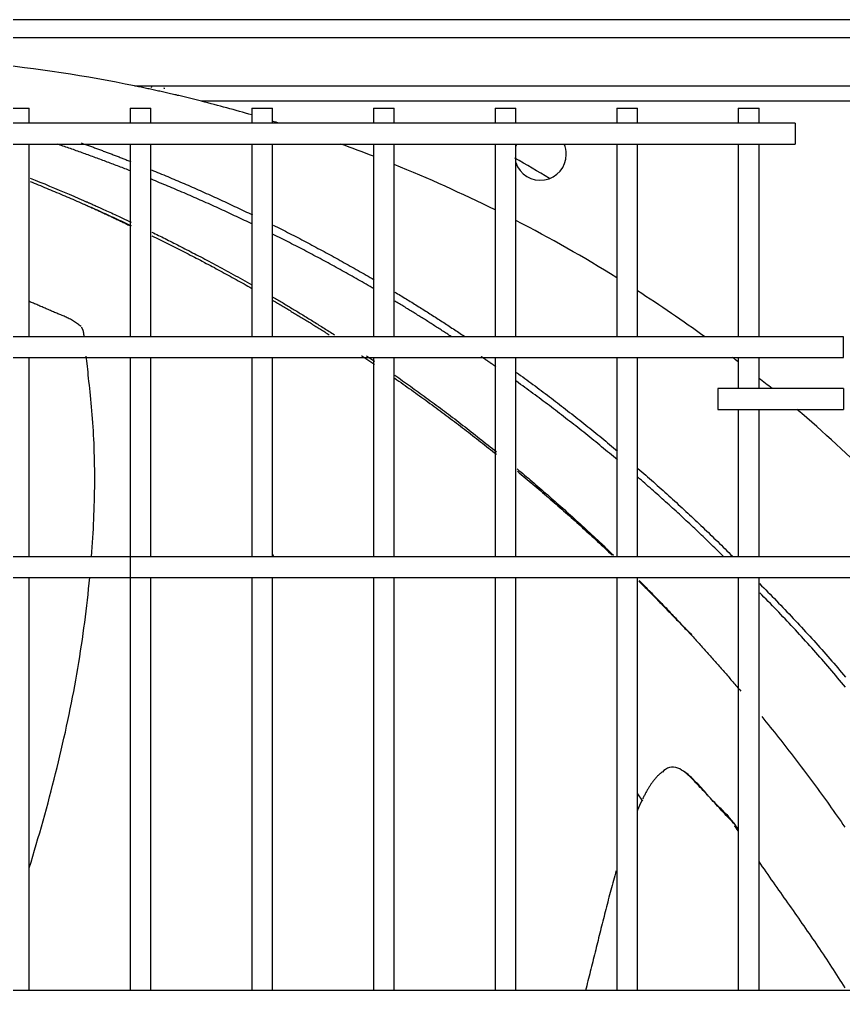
# Model space of a CAD drawing. Header units: millimetres. Extents: x 0 to 504600, y 0 to 118800.
# Drawn here: x 437223.6 to 437382.8, y 46228.2 to 46415.8 of the extents above; entities that cross this region are included whole.
import ezdxf

# ---------------------------------------------------------------- set-up
doc = ezdxf.new("R2010")
doc.units = ezdxf.units.MM
doc.header["$LTSCALE"] = 200
doc.layers.add('LG-AIRCON', color=240, linetype='Continuous')

# ---------------------------------------------------------------- blocks, each defined once
blk = doc.blocks.new('UXC')
at = {"layer": 'LG-AIRCON', "color": 0}
for p, q in [((-329.91, 738.07), (288.09, 738.07)), ((288.09, 734.54), (-329.91, 734.54)), ((130.61, 725.23), (284.23, 725.23)), ((284.23, 722.26), (143.59, 722.26)), ((106.3, 720.91), (110.3, 720.91)), ((110.3, 717.99), (110.3, 720.91)), ((129.8, 720.91), (129.8, 717.99)), ((129.8, 720.91), (133.8, 720.91)), ((133.8, 717.99), (133.8, 720.91)), ((153.3, 720.91), (153.3, 717.99)), ((153.3, 720.91), (157.3, 720.91)), ((157.3, 717.99), (157.3, 720.91)), ((176.8, 720.91), (176.8, 717.99)), ((176.8, 720.91), (180.8, 720.91)), ((180.8, 717.99), (180.8, 720.91)), ((200.3, 720.91), (200.3, 717.99)), ((200.3, 720.91), (204.3, 720.91)), ((204.3, 717.99), (204.3, 720.91)), ((223.8, 720.91), (223.8, 717.99)), ((223.8, 720.91), (227.8, 720.91)), ((227.8, 717.99), (227.8, 720.91)), ((247.3, 720.91), (247.3, 717.99)), ((247.3, 720.91), (251.3, 720.91)), ((251.3, 717.99), (251.3, 720.91)), ((258.31, 718), (-300.21, 718)), ((258.31, 718), (258.31, 716)), ((258.31, 716), (258.31, 714)), ((-300.21, 714), (258.31, 714)), ((110.3, 676.75), (110.3, 714)), ((129.8, 714), (129.8, 676.75)), ((133.8, 676.75), (133.8, 714)), ((153.3, 714), (153.3, 676.75)), ((157.3, 676.75), (157.3, 714)), ((176.8, 714), (176.8, 676.75)), ((180.8, 676.75), (180.8, 714)), ((200.3, 714), (200.3, 676.75)), ((204.3, 676.75), (204.3, 714)), ((223.8, 714), (223.8, 676.75)), ((227.8, 676.75), (227.8, 714)), ((247.3, 714), (247.3, 676.75)), ((251.3, 676.75), (251.3, 714)), ((267.64, 676.75), (-309.54, 676.75)), ((267.64, 672.75), (267.64, 676.75)), ((-309.54, 672.75), (267.64, 672.75)), ((110.3, 634.25), (110.3, 672.74)), ((129.8, 672.74), (129.8, 550.5)), ((133.8, 634.25), (133.8, 672.74)), ((153.3, 672.74), (153.3, 634.25)), ((157.3, 634.25), (157.3, 672.74)), ((176.8, 672.74), (176.8, 634.25)), ((180.8, 634.25), (180.8, 672.74)), ((200.3, 672.74), (200.3, 634.25)), ((204.3, 634.25), (204.3, 672.74)), ((223.8, 672.74), (223.8, 634.25)), ((227.8, 634.25), (227.8, 672.74)), ((247.3, 672.74), (247.3, 666.75)), ((251.3, 666.75), (251.3, 672.74)), ((267.64, 666.75), (243.35, 666.75)), ((243.35, 666.75), (243.35, 662.75)), ((267.64, 666.75), (267.64, 662.75)), ((243.35, 662.75), (267.64, 662.75)), ((247.3, 662.74), (247.3, 634.25)), ((251.3, 634.25), (251.3, 662.74)), ((351.81, 634.25), (-393.71, 634.25)), ((-393.71, 630.25), (351.81, 630.25)), ((110.3, 550.5), (110.3, 630.24)), ((133.8, 550.5), (133.8, 630.24)), ((153.3, 630.24), (153.3, 550.5)), ((157.3, 550.5), (157.3, 630.24)), ((176.8, 630.24), (176.8, 550.5)), ((180.8, 550.5), (180.8, 630.24)), ((200.3, 630.24), (200.3, 550.5)), ((204.3, 550.5), (204.3, 630.24)), ((223.8, 630.24), (223.8, 550.5)), ((227.8, 550.5), (227.8, 630.24)), ((247.3, 630.24), (247.3, 550.5)), ((251.3, 550.5), (251.3, 630.24)), ((227.8, 588.48), (228.77, 587.09)), ((351.81, 550.5), (-393.71, 550.5))]:
    blk.add_line(p, q, dxfattribs=at)
for points in [[(143.59, 722.26), (143.33, 722.33), (143.07, 722.39), (142.81, 722.46), (142.55, 722.52), (142.29, 722.59), (142.03, 722.65), (141.77, 722.72), (141.51, 722.78), (141.25, 722.84), (140.99, 722.91), (140.73, 722.97), (140.47, 723.03), (140.21, 723.1), (139.95, 723.16), (139.69, 723.22), (139.43, 723.28), (139.17, 723.34), (138.91, 723.4), (138.65, 723.47), (138.39, 723.53), (138.13, 723.59), (137.87, 723.65), (137.61, 723.71), (137.35, 723.77), (137.09, 723.83), (136.83, 723.89), (136.57, 723.95), (136.31, 724), (136.05, 724.06), (135.79, 724.12), (135.53, 724.18), (135.27, 724.24), (135.01, 724.29), (134.75, 724.35), (134.49, 724.41), (134.23, 724.47), (133.97, 724.52), (133.71, 724.58), (133.45, 724.63), (133.19, 724.69), (132.93, 724.74), (132.68, 724.8), (132.42, 724.85), (132.16, 724.91), (131.9, 724.96), (131.64, 725.02), (131.38, 725.07), (131.13, 725.12), (130.87, 725.18), (130.61, 725.23)], [(133.88, 725.07), (133.84, 724.87)], [(136.27, 724.83), (136.28, 724.83), (136.28, 724.83), (136.29, 724.83), (136.29, 724.83), (136.3, 724.83), (136.3, 724.83), (136.31, 724.83), (136.31, 724.82), (136.32, 724.82), (136.32, 724.82), (136.32, 724.82), (136.33, 724.82), (136.33, 724.82), (136.34, 724.82), (136.34, 724.82), (136.35, 724.82), (136.35, 724.81), (136.36, 724.81), (136.36, 724.81), (136.37, 724.81), (136.37, 724.81), (136.38, 724.81), (136.38, 724.81), (136.39, 724.81), (136.39, 724.81), (136.39, 724.81), (136.4, 724.8), (136.4, 724.8), (136.41, 724.8), (136.41, 724.8), (136.42, 724.8), (136.42, 724.8), (136.43, 724.8), (136.43, 724.8), (136.44, 724.8), (136.44, 724.8), (136.45, 724.79), (136.45, 724.79), (136.45, 724.79), (136.46, 724.79), (136.46, 724.79), (136.47, 724.79), (136.47, 724.79), (136.48, 724.79), (136.48, 724.79), (136.49, 724.78), (136.49, 724.78), (136.5, 724.78), (136.5, 724.78), (136.51, 724.78)], [(129.91, 708.77), (129.62, 708.89), (129.34, 709), (129.06, 709.11), (128.77, 709.22), (128.49, 709.33), (128.21, 709.44), (127.92, 709.54), (127.64, 709.65), (127.36, 709.76), (127.07, 709.87), (126.79, 709.98), (126.51, 710.09), (126.22, 710.19), (125.94, 710.3), (125.65, 710.41), (125.37, 710.52), (125.08, 710.62), (124.8, 710.73), (124.52, 710.84), (124.23, 710.94), (123.95, 711.05), (123.66, 711.15), (123.38, 711.26), (123.09, 711.36), (122.81, 711.47), (122.52, 711.57), (122.24, 711.68), (121.95, 711.78), (121.67, 711.88), (121.38, 711.99), (121.09, 712.09), (120.81, 712.19), (120.52, 712.3), (120.24, 712.4), (119.95, 712.5), (119.67, 712.6), (119.38, 712.7), (119.09, 712.8), (118.81, 712.91), (118.52, 713.01), (118.23, 713.11), (117.95, 713.21), (117.66, 713.31), (117.37, 713.41), (117.09, 713.51), (116.8, 713.61), (116.51, 713.7), (116.23, 713.8), (115.94, 713.9), (115.65, 714)], [(120.41, 714.2), (120.6, 714.13), (120.79, 714.06), (120.98, 713.99), (121.17, 713.92), (121.37, 713.85), (121.56, 713.78), (121.75, 713.71), (121.94, 713.64), (122.13, 713.57), (122.32, 713.5), (122.51, 713.43), (122.7, 713.36), (122.89, 713.29), (123.08, 713.22), (123.27, 713.15), (123.46, 713.08), (123.65, 713.01), (123.84, 712.94), (124.03, 712.87), (124.22, 712.8), (124.41, 712.73), (124.6, 712.65), (124.8, 712.58), (124.99, 712.51), (125.18, 712.44), (125.37, 712.37), (125.56, 712.3), (125.75, 712.22), (125.94, 712.15), (126.13, 712.08), (126.32, 712.01), (126.51, 711.93), (126.69, 711.86), (126.88, 711.79), (127.07, 711.72), (127.26, 711.64), (127.45, 711.57), (127.64, 711.5), (127.83, 711.42), (128.02, 711.35), (128.21, 711.28), (128.4, 711.2), (128.59, 711.13), (128.78, 711.06), (128.97, 710.98), (129.16, 710.91), (129.35, 710.83), (129.54, 710.76), (129.73, 710.69), (129.92, 710.61)], [(110.46, 707.42), (111.4, 707.04), (112.33, 706.66), (113.27, 706.28), (114.21, 705.89), (115.15, 705.5), (116.09, 705.11), (117.03, 704.71), (117.97, 704.31), (118.91, 703.91), (119.85, 703.5), (120.8, 703.09), (121.18, 702.92), (121.21, 702.9), (121.25, 702.89), (121.31, 702.86), (121.38, 702.83), (121.45, 702.8), (121.54, 702.76), (121.64, 702.72), (121.75, 702.67), (121.87, 702.62), (122, 702.56), (122.14, 702.5), (122.29, 702.43), (122.45, 702.36), (122.63, 702.28), (122.81, 702.2), (123, 702.11), (123.21, 702.02), (123.43, 701.92), (123.65, 701.82), (123.89, 701.71), (124.14, 701.6), (124.4, 701.49), (124.66, 701.37), (124.94, 701.24), (125.23, 701.11), (125.53, 700.97), (125.85, 700.83), (126.17, 700.68), (126.5, 700.53), (126.84, 700.37), (127.2, 700.21), (127.56, 700.04), (127.93, 699.87), (128.32, 699.69), (128.71, 699.5), (129.12, 699.31), (129.53, 699.12), (129.96, 698.91)], [(133.9, 709.01), (134.29, 708.85), (134.69, 708.69), (135.08, 708.53), (135.48, 708.36), (135.87, 708.2), (136.27, 708.03), (136.66, 707.87), (137.05, 707.7), (137.45, 707.54), (137.84, 707.37), (138.23, 707.21), (138.63, 707.04), (139.02, 706.87), (139.41, 706.7), (139.81, 706.53), (140.2, 706.36), (140.59, 706.19), (140.98, 706.02), (141.37, 705.85), (141.77, 705.68), (142.16, 705.51), (142.55, 705.34), (142.94, 705.16), (143.33, 704.99), (143.72, 704.82), (144.11, 704.64), (144.5, 704.47), (144.89, 704.29), (145.28, 704.12), (145.67, 703.94), (146.06, 703.76), (146.45, 703.58), (146.84, 703.41), (147.23, 703.23), (147.62, 703.05), (148.01, 702.87), (148.4, 702.69), (148.78, 702.51), (149.17, 702.33), (149.56, 702.15), (149.95, 701.96), (150.34, 701.78), (150.72, 701.6), (151.11, 701.42), (151.5, 701.23), (151.89, 701.05), (152.27, 700.86), (152.66, 700.68), (153.05, 700.49), (153.43, 700.3)], [(110.45, 706.76), (110.85, 706.6), (111.24, 706.44), (111.64, 706.28), (112.03, 706.12), (112.43, 705.96), (112.82, 705.79), (113.21, 705.63), (113.61, 705.47), (114, 705.31), (114.39, 705.14), (114.79, 704.98), (115.18, 704.82), (115.57, 704.65), (115.97, 704.49), (116.36, 704.32), (116.75, 704.15), (117.14, 703.99), (117.53, 703.82), (117.92, 703.65), (118.32, 703.49), (118.71, 703.32), (119.1, 703.15), (119.49, 702.98), (119.88, 702.81), (120.27, 702.64), (120.66, 702.47), (121.05, 702.3), (121.44, 702.12), (121.83, 701.95), (122.22, 701.78), (122.61, 701.61), (123, 701.43), (123.38, 701.26), (123.77, 701.08), (124.16, 700.91), (124.55, 700.73), (124.94, 700.56), (125.32, 700.38), (125.71, 700.2), (126.1, 700.03), (126.49, 699.85), (126.87, 699.67), (127.26, 699.49), (127.64, 699.31), (128.03, 699.13), (128.42, 698.95), (128.8, 698.77), (129.19, 698.59), (129.57, 698.41), (129.96, 698.23)], [(153.43, 698.51), (153.04, 698.7), (152.65, 698.88), (152.27, 699.07), (151.88, 699.25), (151.49, 699.43), (151.11, 699.62), (150.72, 699.8), (150.33, 699.98), (149.94, 700.16), (149.56, 700.35), (149.17, 700.53), (148.78, 700.71), (148.39, 700.89), (148, 701.07), (147.61, 701.24), (147.22, 701.42), (146.84, 701.6), (146.45, 701.78), (146.06, 701.95), (145.67, 702.13), (145.28, 702.31), (144.89, 702.48), (144.5, 702.66), (144.11, 702.83), (143.72, 703), (143.32, 703.18), (142.93, 703.35), (142.54, 703.52), (142.15, 703.69), (141.76, 703.87), (141.37, 704.04), (140.98, 704.21), (140.58, 704.38), (140.19, 704.54), (139.8, 704.71), (139.41, 704.88), (139.02, 705.05), (138.62, 705.22), (138.23, 705.38), (137.84, 705.55), (137.44, 705.71), (137.05, 705.88), (136.66, 706.04), (136.26, 706.21), (135.87, 706.37), (135.47, 706.53), (135.08, 706.7), (134.68, 706.86), (134.29, 707.02), (133.9, 707.18)], [(120.95, 702.35), (121.12, 702.27), (121.3, 702.19), (121.48, 702.1), (121.66, 702.02), (121.84, 701.94), (122.02, 701.86), (122.2, 701.78), (122.38, 701.7), (122.56, 701.62), (122.74, 701.53), (122.92, 701.45), (123.1, 701.37), (123.28, 701.29), (123.45, 701.21), (123.63, 701.12), (123.81, 701.04), (123.99, 700.96), (124.17, 700.88), (124.35, 700.79), (124.53, 700.71), (124.71, 700.63), (124.88, 700.54), (125.06, 700.46), (125.24, 700.38), (125.42, 700.29), (125.6, 700.21), (125.78, 700.13), (125.96, 700.04), (126.13, 699.96), (126.31, 699.87), (126.49, 699.79), (126.67, 699.7), (126.85, 699.62), (127.02, 699.54), (127.2, 699.45), (127.38, 699.37), (127.56, 699.28), (127.74, 699.2), (127.91, 699.11), (128.09, 699.02), (128.27, 698.94), (128.45, 698.85), (128.62, 698.77), (128.8, 698.68), (128.98, 698.6), (129.16, 698.51), (129.33, 698.42), (129.51, 698.34), (129.69, 698.25), (129.87, 698.16)], [(157.44, 698.33), (157.83, 698.13), (158.23, 697.94), (158.62, 697.74), (159.02, 697.54), (159.41, 697.34), (159.8, 697.14), (160.2, 696.94), (160.59, 696.73), (160.99, 696.53), (161.38, 696.33), (161.77, 696.12), (162.17, 695.92), (162.56, 695.72), (162.95, 695.51), (163.34, 695.31), (163.74, 695.1), (164.13, 694.89), (164.52, 694.69), (164.91, 694.48), (165.3, 694.27), (165.69, 694.06), (166.08, 693.85), (166.48, 693.64), (166.87, 693.43), (167.26, 693.22), (167.65, 693.01), (168.04, 692.8), (168.43, 692.58), (168.82, 692.37), (169.21, 692.16), (169.59, 691.94), (169.98, 691.73), (170.37, 691.51), (170.76, 691.3), (171.15, 691.08), (171.53, 690.86), (171.92, 690.65), (172.31, 690.43), (172.69, 690.21), (173.08, 689.99), (173.46, 689.78), (173.85, 689.56), (174.23, 689.34), (174.62, 689.12), (175, 688.9), (175.39, 688.67), (175.77, 688.45), (176.15, 688.23), (176.53, 688.01), (176.92, 687.79)], [(134, 696.97), (134.31, 696.82), (134.61, 696.67), (134.92, 696.52), (135.24, 696.36), (135.56, 696.21), (135.88, 696.05), (136.2, 695.89), (136.53, 695.72), (136.86, 695.56), (137.2, 695.39), (137.54, 695.22), (137.88, 695.05), (138.23, 694.87), (138.57, 694.7), (138.93, 694.52), (139.28, 694.34), (139.64, 694.15), (140, 693.97), (140.37, 693.78), (140.74, 693.59), (141.11, 693.4), (141.49, 693.2), (141.86, 693.01), (142.25, 692.81), (142.63, 692.61), (143.02, 692.4), (143.41, 692.2), (143.81, 691.99), (144.21, 691.78), (144.61, 691.56), (145.01, 691.35), (145.42, 691.13), (145.83, 690.91), (146.25, 690.69), (146.67, 690.46), (147.09, 690.23), (147.51, 690), (147.94, 689.77), (148.37, 689.53), (148.8, 689.3), (149.24, 689.06), (149.68, 688.81), (150.13, 688.57), (150.57, 688.32), (151.02, 688.07), (151.48, 687.81), (151.93, 687.56), (152.39, 687.3), (152.85, 687.04), (153.32, 686.77)], [(134, 696.29), (134.39, 696.09), (134.78, 695.9), (135.17, 695.71), (135.57, 695.52), (135.96, 695.32), (136.35, 695.13), (136.74, 694.93), (137.13, 694.74), (137.52, 694.54), (137.91, 694.35), (138.3, 694.15), (138.69, 693.95), (139.08, 693.75), (139.47, 693.56), (139.86, 693.36), (140.25, 693.16), (140.63, 692.96), (141.02, 692.76), (141.41, 692.56), (141.8, 692.36), (142.19, 692.16), (142.57, 691.95), (142.96, 691.75), (143.35, 691.55), (143.73, 691.35), (144.12, 691.14), (144.5, 690.94), (144.89, 690.73), (145.28, 690.53), (145.66, 690.32), (146.05, 690.12), (146.43, 689.91), (146.81, 689.7), (147.2, 689.49), (147.58, 689.29), (147.97, 689.08), (148.35, 688.87), (148.73, 688.66), (149.12, 688.45), (149.5, 688.24), (149.88, 688.03), (150.26, 687.82), (150.64, 687.6), (151.03, 687.39), (151.41, 687.18), (151.79, 686.97), (152.17, 686.75), (152.55, 686.54), (152.93, 686.32), (153.31, 686.11)], [(176.92, 686.02), (176.54, 686.25), (176.16, 686.47), (175.78, 686.69), (175.39, 686.91), (175.01, 687.13), (174.62, 687.35), (174.24, 687.57), (173.85, 687.79), (173.47, 688.01), (173.08, 688.23), (172.7, 688.45), (172.31, 688.66), (171.93, 688.88), (171.54, 689.1), (171.15, 689.31), (170.76, 689.53), (170.38, 689.74), (169.99, 689.96), (169.6, 690.17), (169.21, 690.39), (168.82, 690.6), (168.43, 690.81), (168.04, 691.02), (167.65, 691.24), (167.26, 691.45), (166.87, 691.66), (166.48, 691.87), (166.09, 692.08), (165.69, 692.29), (165.3, 692.49), (164.91, 692.7), (164.52, 692.91), (164.13, 693.12), (163.73, 693.32), (163.34, 693.53), (162.95, 693.73), (162.55, 693.94), (162.16, 694.14), (161.77, 694.35), (161.37, 694.55), (160.98, 694.75), (160.59, 694.95), (160.19, 695.15), (159.8, 695.36), (159.4, 695.56), (159.01, 695.76), (158.61, 695.95), (158.22, 696.15), (157.82, 696.35), (157.43, 696.55)], [(180.92, 685.41), (181.2, 685.24), (181.47, 685.08), (181.74, 684.91), (182.02, 684.75), (182.29, 684.58), (182.56, 684.42), (182.83, 684.25), (183.1, 684.08), (183.38, 683.92), (183.65, 683.75), (183.92, 683.58), (184.19, 683.42), (184.46, 683.25), (184.73, 683.08), (185, 682.91), (185.27, 682.74), (185.54, 682.57), (185.81, 682.41), (186.08, 682.24), (186.35, 682.07), (186.62, 681.9), (186.89, 681.73), (187.16, 681.56), (187.43, 681.39), (187.7, 681.22), (187.97, 681.05), (188.23, 680.88), (188.5, 680.71), (188.77, 680.53), (189.04, 680.36), (189.31, 680.19), (189.57, 680.02), (189.84, 679.85), (190.11, 679.67), (190.38, 679.5), (190.64, 679.33), (190.91, 679.15), (191.17, 678.98), (191.44, 678.81), (191.71, 678.63), (191.97, 678.46), (192.24, 678.28), (192.5, 678.11), (192.77, 677.93), (193.03, 677.76), (193.3, 677.58), (193.56, 677.41), (193.83, 677.23), (194.09, 677.06), (194.36, 676.88)], [(120.33, 678.72), (120.14, 678.86), (119.95, 679.01), (119.77, 679.15), (119.58, 679.28), (119.39, 679.42), (119.2, 679.55), (119.01, 679.67), (118.81, 679.8), (118.62, 679.92), (118.43, 680.03), (118.23, 680.14), (118.03, 680.25), (117.83, 680.35), (117.63, 680.45), (117.43, 680.54), (117.23, 680.63), (117.03, 680.72), (116.82, 680.81), (116.62, 680.9), (116.41, 680.98), (116.21, 681.06), (116.01, 681.15), (115.8, 681.23), (115.6, 681.31), (115.39, 681.4), (115.19, 681.48), (114.99, 681.57), (114.78, 681.66), (114.58, 681.74), (114.38, 681.83), (114.17, 681.92), (113.97, 682.01), (113.77, 682.09), (113.56, 682.18), (113.36, 682.27), (113.16, 682.36), (112.95, 682.45), (112.75, 682.53), (112.55, 682.62), (112.35, 682.71), (112.14, 682.8), (111.94, 682.88), (111.74, 682.97), (111.53, 683.06), (111.33, 683.14), (111.12, 683.23), (110.92, 683.31), (110.72, 683.4), (110.51, 683.48), (110.31, 683.57)], [(157.39, 684.42), (157.61, 684.29), (157.84, 684.16), (158.06, 684.03), (158.29, 683.9), (158.51, 683.76), (158.74, 683.63), (158.96, 683.5), (159.19, 683.36), (159.42, 683.23), (159.65, 683.09), (159.87, 682.95), (160.1, 682.82), (160.33, 682.68), (160.56, 682.54), (160.79, 682.4), (161.03, 682.26), (161.26, 682.12), (161.49, 681.98), (161.72, 681.84), (161.96, 681.7), (162.19, 681.56), (162.43, 681.41), (162.66, 681.27), (162.9, 681.12), (163.14, 680.98), (163.38, 680.83), (163.61, 680.69), (163.85, 680.54), (164.09, 680.39), (164.33, 680.25), (164.57, 680.1), (164.81, 679.95), (165.05, 679.8), (165.3, 679.65), (165.54, 679.5), (165.78, 679.34), (166.03, 679.19), (166.27, 679.04), (166.51, 678.88), (166.76, 678.73), (167.01, 678.58), (167.25, 678.42), (167.5, 678.26), (167.75, 678.11), (168, 677.95), (168.24, 677.79), (168.49, 677.63), (168.74, 677.47), (168.99, 677.31), (169.25, 677.15)], [(157.4, 683.76), (157.62, 683.63), (157.84, 683.5), (158.06, 683.37), (158.28, 683.24), (158.5, 683.11), (158.72, 682.98), (158.94, 682.85), (159.15, 682.72), (159.37, 682.59), (159.59, 682.46), (159.81, 682.33), (160.03, 682.2), (160.25, 682.07), (160.47, 681.94), (160.68, 681.81), (160.9, 681.68), (161.12, 681.55), (161.34, 681.42), (161.56, 681.29), (161.77, 681.16), (161.99, 681.03), (162.21, 680.9), (162.43, 680.76), (162.64, 680.63), (162.86, 680.5), (163.08, 680.37), (163.3, 680.23), (163.51, 680.1), (163.73, 679.97), (163.95, 679.84), (164.16, 679.7), (164.38, 679.57), (164.6, 679.44), (164.81, 679.3), (165.03, 679.17), (165.25, 679.04), (165.46, 678.9), (165.68, 678.77), (165.89, 678.63), (166.11, 678.5), (166.33, 678.36), (166.54, 678.23), (166.76, 678.09), (166.97, 677.96), (167.19, 677.82), (167.4, 677.69), (167.62, 677.55), (167.83, 677.42), (168.05, 677.28), (168.26, 677.15)], [(191.82, 676.82), (191.6, 676.96), (191.39, 677.1), (191.17, 677.24), (190.96, 677.38), (190.74, 677.52), (190.53, 677.66), (190.31, 677.8), (190.1, 677.94), (189.88, 678.08), (189.66, 678.22), (189.45, 678.36), (189.23, 678.5), (189.01, 678.64), (188.8, 678.78), (188.58, 678.91), (188.36, 679.05), (188.15, 679.19), (187.93, 679.33), (187.71, 679.47), (187.5, 679.6), (187.28, 679.74), (187.06, 679.88), (186.84, 680.02), (186.63, 680.15), (186.41, 680.29), (186.19, 680.43), (185.97, 680.56), (185.75, 680.7), (185.54, 680.83), (185.32, 680.97), (185.1, 681.11), (184.88, 681.24), (184.66, 681.38), (184.44, 681.51), (184.22, 681.65), (184, 681.78), (183.78, 681.92), (183.57, 682.05), (183.35, 682.19), (183.13, 682.32), (182.91, 682.46), (182.69, 682.59), (182.47, 682.72), (182.25, 682.86), (182.03, 682.99), (181.81, 683.13), (181.59, 683.26), (181.37, 683.39), (181.14, 683.52), (180.92, 683.66)], [(120.89, 676.78), (120.89, 676.83), (120.88, 676.87), (120.88, 676.91), (120.88, 676.95), (120.88, 677), (120.87, 677.04), (120.87, 677.08), (120.87, 677.12), (120.86, 677.16), (120.86, 677.2), (120.86, 677.24), (120.85, 677.27), (120.85, 677.31), (120.84, 677.35), (120.84, 677.39), (120.83, 677.43), (120.83, 677.46), (120.82, 677.5), (120.82, 677.54), (120.81, 677.58), (120.8, 677.61), (120.8, 677.65), (120.79, 677.69), (120.78, 677.72), (120.77, 677.76), (120.76, 677.8), (120.75, 677.83), (120.74, 677.87), (120.73, 677.9), (120.72, 677.94), (120.71, 677.98), (120.7, 678.01), (120.68, 678.05), (120.67, 678.08), (120.66, 678.12), (120.64, 678.15), (120.63, 678.19), (120.61, 678.22), (120.6, 678.26), (120.58, 678.29), (120.57, 678.32), (120.55, 678.36), (120.54, 678.39), (120.52, 678.42), (120.5, 678.46), (120.49, 678.49), (120.47, 678.52), (120.45, 678.55), (120.43, 678.58), (120.42, 678.62)], [(122.32, 634.29), (122.39, 635.2), (122.45, 636.11), (122.51, 637.01), (122.57, 637.91), (122.62, 638.81), (122.67, 639.7), (122.71, 640.58), (122.75, 641.47), (122.79, 642.35), (122.82, 643.23), (122.85, 644.12), (122.88, 645.01), (122.9, 645.9), (122.91, 646.79), (122.93, 647.68), (122.93, 648.56), (122.94, 649.43), (122.94, 650.29), (122.93, 651.12), (122.92, 651.96), (122.9, 652.81), (122.88, 653.65), (122.86, 654.49), (122.83, 655.32), (122.8, 656.14), (122.76, 656.96), (122.71, 657.77), (122.67, 658.58), (122.62, 659.38), (122.56, 660.17), (122.5, 660.95), (122.44, 661.72), (122.38, 662.48), (122.31, 663.23), (122.24, 663.97), (122.18, 664.69), (122.11, 665.4), (122.04, 666.11), (121.97, 666.79), (121.9, 667.44), (121.83, 668.1), (121.76, 668.74), (121.7, 669.33), (121.64, 669.93), (121.58, 670.52), (121.52, 671.03), (121.46, 671.59), (121.41, 672.07), (121.36, 672.55), (121.31, 673.03)], [(174.51, 673.1), (174.56, 673.06), (174.61, 673.03), (174.66, 673), (174.71, 672.96), (174.76, 672.93), (174.81, 672.9), (174.86, 672.86), (174.91, 672.83), (174.96, 672.8), (175.01, 672.77), (175.06, 672.73), (175.11, 672.7), (175.16, 672.67), (175.21, 672.63), (175.26, 672.6), (175.31, 672.57), (175.36, 672.53), (175.41, 672.5), (175.46, 672.47), (175.51, 672.43), (175.56, 672.4), (175.61, 672.37), (175.66, 672.33), (175.71, 672.3), (175.76, 672.27), (175.81, 672.23), (175.86, 672.2), (175.91, 672.17), (175.95, 672.13), (176, 672.1), (176.05, 672.07), (176.1, 672.03), (176.15, 672), (176.2, 671.97), (176.25, 671.94), (176.3, 671.9), (176.35, 671.87), (176.4, 671.84), (176.45, 671.8), (176.5, 671.77), (176.55, 671.74), (176.6, 671.7), (176.65, 671.67), (176.7, 671.64), (176.75, 671.6), (176.8, 671.57), (176.85, 671.53), (176.9, 671.5), (176.95, 671.47), (177, 671.43)], [(175.44, 673.09), (175.47, 673.07), (175.5, 673.05), (175.53, 673.03), (175.57, 673), (175.6, 672.98), (175.63, 672.96), (175.66, 672.94), (175.69, 672.92), (175.72, 672.9), (175.75, 672.88), (175.78, 672.86), (175.81, 672.84), (175.85, 672.82), (175.88, 672.79), (175.91, 672.77), (175.94, 672.75), (175.97, 672.73), (176, 672.71), (176.03, 672.69), (176.06, 672.67), (176.1, 672.65), (176.13, 672.63), (176.16, 672.61), (176.19, 672.58), (176.22, 672.56), (176.25, 672.54), (176.28, 672.52), (176.31, 672.5), (176.35, 672.48), (176.38, 672.46), (176.41, 672.44), (176.44, 672.42), (176.47, 672.39), (176.5, 672.37), (176.53, 672.35), (176.57, 672.33), (176.6, 672.31), (176.63, 672.29), (176.66, 672.27), (176.69, 672.25), (176.72, 672.22), (176.75, 672.2), (176.78, 672.18), (176.82, 672.16), (176.85, 672.14), (176.88, 672.12), (176.91, 672.1), (176.94, 672.07), (176.97, 672.05), (177, 672.03)], [(200.45, 670.99), (200.39, 671.03), (200.33, 671.07), (200.28, 671.11), (200.22, 671.15), (200.16, 671.18), (200.11, 671.22), (200.05, 671.26), (199.99, 671.3), (199.94, 671.34), (199.88, 671.38), (199.83, 671.42), (199.77, 671.46), (199.71, 671.5), (199.66, 671.54), (199.6, 671.58), (199.54, 671.62), (199.49, 671.66), (199.43, 671.7), (199.37, 671.73), (199.32, 671.77), (199.26, 671.81), (199.2, 671.85), (199.15, 671.89), (199.09, 671.93), (199.03, 671.97), (198.98, 672.01), (198.92, 672.05), (198.86, 672.09), (198.81, 672.13), (198.75, 672.16), (198.69, 672.2), (198.64, 672.24), (198.58, 672.28), (198.52, 672.32), (198.47, 672.36), (198.41, 672.4), (198.35, 672.44), (198.3, 672.48), (198.24, 672.52), (198.18, 672.55), (198.13, 672.59), (198.07, 672.63), (198.01, 672.67), (197.96, 672.71), (197.9, 672.75), (197.84, 672.79), (197.79, 672.83), (197.73, 672.87), (197.67, 672.91), (197.62, 672.94)], [(204.42, 669.89), (204.82, 669.6), (205.23, 669.31), (205.63, 669.02), (206.03, 668.73), (206.43, 668.43), (206.82, 668.14), (207.22, 667.85), (207.62, 667.55), (208.02, 667.26), (208.42, 666.96), (208.81, 666.67), (209.21, 666.37), (209.61, 666.08), (210, 665.78), (210.4, 665.48), (210.79, 665.18), (211.19, 664.88), (211.58, 664.58), (211.97, 664.28), (212.37, 663.98), (212.76, 663.68), (213.15, 663.38), (213.54, 663.08), (213.93, 662.77), (214.32, 662.47), (214.71, 662.17), (215.1, 661.86), (215.49, 661.56), (215.88, 661.25), (216.27, 660.94), (216.66, 660.64), (217.05, 660.33), (217.43, 660.02), (217.82, 659.71), (218.21, 659.4), (218.59, 659.09), (218.98, 658.78), (219.36, 658.47), (219.75, 658.16), (220.13, 657.85), (220.52, 657.54), (220.9, 657.22), (221.28, 656.91), (221.67, 656.6), (222.05, 656.28), (222.43, 655.96), (222.81, 655.65), (223.19, 655.33), (223.57, 655.01), (223.95, 654.7)], [(180.91, 668.75), (181.31, 668.47), (181.72, 668.19), (182.12, 667.91), (182.52, 667.63), (182.92, 667.34), (183.32, 667.06), (183.72, 666.78), (184.12, 666.49), (184.52, 666.21), (184.92, 665.92), (185.32, 665.64), (185.72, 665.35), (186.12, 665.06), (186.52, 664.77), (186.92, 664.49), (187.31, 664.2), (187.71, 663.91), (188.11, 663.62), (188.5, 663.33), (188.9, 663.04), (189.29, 662.74), (189.69, 662.45), (190.08, 662.16), (190.48, 661.87), (190.87, 661.57), (191.26, 661.28), (191.65, 660.98), (192.05, 660.69), (192.44, 660.39), (192.83, 660.1), (193.22, 659.8), (193.61, 659.5), (194, 659.2), (194.39, 658.9), (194.78, 658.6), (195.17, 658.31), (195.56, 658.01), (195.95, 657.7), (196.34, 657.4), (196.72, 657.1), (197.11, 656.8), (197.5, 656.5), (197.88, 656.19), (198.27, 655.89), (198.65, 655.59), (199.04, 655.28), (199.42, 654.97), (199.81, 654.67), (200.19, 654.36), (200.57, 654.06)], [(180.92, 669.34), (181.29, 669.07), (181.67, 668.81), (182.04, 668.55), (182.42, 668.28), (182.79, 668.02), (183.17, 667.75), (183.55, 667.48), (183.93, 667.21), (184.31, 666.93), (184.69, 666.66), (185.07, 666.39), (185.46, 666.11), (185.84, 665.83), (186.22, 665.55), (186.61, 665.27), (186.99, 664.99), (187.38, 664.71), (187.77, 664.42), (188.16, 664.13), (188.55, 663.85), (188.94, 663.56), (189.33, 663.27), (189.72, 662.97), (190.11, 662.68), (190.51, 662.39), (190.9, 662.09), (191.3, 661.79), (191.69, 661.49), (192.09, 661.19), (192.49, 660.89), (192.89, 660.58), (193.28, 660.28), (193.68, 659.97), (194.08, 659.66), (194.49, 659.35), (194.89, 659.04), (195.29, 658.73), (195.69, 658.41), (196.1, 658.1), (196.5, 657.78), (196.91, 657.46), (197.31, 657.14), (197.72, 656.82), (198.13, 656.5), (198.54, 656.17), (198.95, 655.84), (199.36, 655.52), (199.77, 655.19), (200.18, 654.85), (200.59, 654.52)], [(223.94, 652.99), (223.56, 653.31), (223.18, 653.62), (222.8, 653.94), (222.42, 654.26), (222.04, 654.57), (221.66, 654.89), (221.27, 655.2), (220.89, 655.51), (220.51, 655.83), (220.13, 656.14), (219.74, 656.45), (219.36, 656.76), (218.97, 657.07), (218.59, 657.38), (218.2, 657.69), (217.82, 658), (217.43, 658.31), (217.04, 658.62), (216.65, 658.92), (216.27, 659.23), (215.88, 659.54), (215.49, 659.84), (215.1, 660.15), (214.71, 660.45), (214.32, 660.75), (213.93, 661.06), (213.54, 661.36), (213.15, 661.66), (212.76, 661.96), (212.36, 662.26), (211.97, 662.56), (211.58, 662.86), (211.18, 663.16), (210.79, 663.46), (210.4, 663.76), (210, 664.06), (209.61, 664.35), (209.21, 664.65), (208.81, 664.95), (208.42, 665.24), (208.02, 665.54), (207.62, 665.83), (207.23, 666.12), (206.83, 666.42), (206.43, 666.71), (206.03, 667), (205.63, 667.29), (205.23, 667.58), (204.83, 667.87), (204.43, 668.16)], [(204.55, 651.27), (204.91, 650.96), (205.28, 650.66), (205.64, 650.35), (206, 650.05), (206.37, 649.74), (206.73, 649.43), (207.1, 649.12), (207.46, 648.81), (207.83, 648.49), (208.2, 648.18), (208.57, 647.87), (208.93, 647.55), (209.3, 647.23), (209.67, 646.91), (210.04, 646.59), (210.41, 646.27), (210.78, 645.95), (211.15, 645.62), (211.52, 645.3), (211.89, 644.97), (212.26, 644.64), (212.63, 644.31), (213, 643.98), (213.38, 643.65), (213.75, 643.32), (214.12, 642.98), (214.5, 642.65), (214.87, 642.31), (215.24, 641.97), (215.62, 641.63), (215.99, 641.29), (216.37, 640.95), (216.74, 640.61), (217.12, 640.26), (217.5, 639.92), (217.87, 639.57), (218.25, 639.22), (218.63, 638.87), (219, 638.52), (219.38, 638.17), (219.76, 637.81), (220.14, 637.46), (220.52, 637.1), (220.9, 636.74), (221.28, 636.38), (221.66, 636.02), (222.04, 635.66), (222.42, 635.3), (222.8, 634.93), (223.18, 634.56)], [(227.89, 651.34), (228.27, 651.02), (228.65, 650.69), (229.02, 650.37), (229.4, 650.04), (229.77, 649.71), (230.14, 649.38), (230.52, 649.06), (230.89, 648.73), (231.26, 648.4), (231.63, 648.07), (232.01, 647.74), (232.38, 647.4), (232.75, 647.07), (233.12, 646.74), (233.49, 646.41), (233.86, 646.07), (234.23, 645.74), (234.6, 645.4), (234.96, 645.07), (235.33, 644.73), (235.7, 644.39), (236.06, 644.06), (236.43, 643.72), (236.8, 643.38), (237.16, 643.04), (237.53, 642.7), (237.89, 642.36), (238.26, 642.02), (238.62, 641.68), (238.98, 641.34), (239.35, 641), (239.71, 640.65), (240.07, 640.31), (240.43, 639.96), (240.79, 639.62), (241.15, 639.27), (241.51, 638.93), (241.87, 638.58), (242.23, 638.23), (242.59, 637.89), (242.95, 637.54), (243.31, 637.19), (243.66, 636.84), (244.02, 636.49), (244.38, 636.14), (244.73, 635.79), (245.09, 635.44), (245.44, 635.08), (245.8, 634.73), (246.15, 634.38)], [(204.6, 650.78), (204.98, 650.47), (205.36, 650.15), (205.74, 649.84), (206.11, 649.53), (206.49, 649.21), (206.86, 648.9), (207.24, 648.58), (207.61, 648.27), (207.99, 647.95), (208.36, 647.63), (208.73, 647.32), (209.11, 647), (209.48, 646.68), (209.85, 646.36), (210.22, 646.04), (210.59, 645.72), (210.96, 645.4), (211.34, 645.08), (211.7, 644.76), (212.07, 644.44), (212.44, 644.12), (212.81, 643.8), (213.18, 643.47), (213.55, 643.15), (213.92, 642.83), (214.28, 642.5), (214.65, 642.18), (215.01, 641.85), (215.38, 641.53), (215.75, 641.2), (216.11, 640.87), (216.47, 640.54), (216.84, 640.22), (217.2, 639.89), (217.56, 639.56), (217.93, 639.23), (218.29, 638.9), (218.65, 638.57), (219.01, 638.24), (219.37, 637.91), (219.73, 637.58), (220.09, 637.24), (220.45, 636.91), (220.81, 636.58), (221.17, 636.24), (221.52, 635.91), (221.88, 635.57), (222.24, 635.24), (222.59, 634.9), (222.95, 634.56)], [(244.39, 634.39), (244.07, 634.71), (243.75, 635.02), (243.43, 635.34), (243.11, 635.65), (242.78, 635.97), (242.46, 636.28), (242.14, 636.6), (241.81, 636.91), (241.49, 637.22), (241.16, 637.53), (240.84, 637.85), (240.51, 638.16), (240.19, 638.47), (239.86, 638.78), (239.54, 639.09), (239.21, 639.4), (238.88, 639.71), (238.55, 640.01), (238.23, 640.32), (237.9, 640.63), (237.57, 640.94), (237.24, 641.24), (236.91, 641.55), (236.58, 641.86), (236.25, 642.16), (235.92, 642.47), (235.59, 642.77), (235.26, 643.07), (234.93, 643.38), (234.6, 643.68), (234.26, 643.98), (233.93, 644.28), (233.6, 644.58), (233.26, 644.89), (232.93, 645.19), (232.6, 645.49), (232.26, 645.78), (231.93, 646.08), (231.59, 646.38), (231.26, 646.68), (230.92, 646.98), (230.59, 647.27), (230.25, 647.57), (229.91, 647.87), (229.58, 648.16), (229.24, 648.46), (228.9, 648.75), (228.56, 649.05), (228.22, 649.34), (227.88, 649.63)], [(110.3, 574.18), (110.64, 575.31), (110.98, 576.45), (111.32, 577.58), (111.65, 578.71), (111.97, 579.83), (112.3, 580.97), (112.63, 582.11), (112.95, 583.27), (113.27, 584.43), (113.59, 585.6), (113.91, 586.76), (114.21, 587.9), (114.51, 589.03), (114.8, 590.17), (115.09, 591.29), (115.38, 592.42), (115.66, 593.54), (115.93, 594.66), (116.2, 595.79), (116.47, 596.93), (116.74, 598.07), (117, 599.23), (117.26, 600.39), (117.51, 601.53), (117.75, 602.67), (117.99, 603.79), (118.22, 604.91), (118.44, 606.03), (118.66, 607.14), (118.87, 608.25), (119.08, 609.36), (119.28, 610.46), (119.47, 611.58), (119.67, 612.7), (119.86, 613.83), (120.04, 614.96), (120.22, 616.1), (120.39, 617.21), (120.55, 618.32), (120.71, 619.42), (120.86, 620.52), (121.01, 621.6), (121.15, 622.69), (121.28, 623.77), (121.41, 624.84), (121.53, 625.91), (121.65, 626.99), (121.76, 628.07), (121.87, 629.16), (121.98, 630.26)], [(228.1, 629.55), (228.3, 629.35), (228.51, 629.14), (228.71, 628.94), (228.91, 628.73), (229.12, 628.53), (229.32, 628.32), (229.53, 628.12), (229.73, 627.91), (229.93, 627.71), (230.14, 627.5), (230.34, 627.3), (230.54, 627.09), (230.75, 626.88), (230.95, 626.68), (231.15, 626.47), (231.35, 626.26), (231.56, 626.06), (231.76, 625.85), (231.96, 625.64), (232.16, 625.44), (232.36, 625.23), (232.57, 625.02), (232.77, 624.82), (232.97, 624.61), (233.17, 624.4), (233.37, 624.19), (233.57, 623.98), (233.77, 623.78), (233.98, 623.57), (234.18, 623.36), (234.38, 623.15), (234.58, 622.94), (234.78, 622.74), (234.98, 622.53), (235.18, 622.32), (235.38, 622.11), (235.58, 621.9), (235.78, 621.69), (235.98, 621.49), (236.18, 621.28), (236.38, 621.07), (236.58, 620.86), (236.78, 620.65), (236.98, 620.44), (237.19, 620.23), (237.39, 620.03), (237.59, 619.82), (237.79, 619.61), (237.99, 619.4), (238.19, 619.19)], [(228.11, 629.72), (228.31, 629.52), (228.51, 629.32), (228.71, 629.12), (228.91, 628.92), (229.11, 628.71), (229.31, 628.51), (229.51, 628.31), (229.71, 628.1), (229.91, 627.9), (230.11, 627.7), (230.31, 627.49), (230.51, 627.29), (230.71, 627.08), (230.91, 626.88), (231.11, 626.67), (231.32, 626.46), (231.52, 626.26), (231.72, 626.05), (231.92, 625.84), (232.12, 625.63), (232.32, 625.42), (232.52, 625.22), (232.72, 625.01), (232.93, 624.8), (233.13, 624.59), (233.33, 624.38), (233.53, 624.17), (233.73, 623.95), (233.93, 623.74), (234.13, 623.53), (234.34, 623.32), (234.54, 623.11), (234.74, 622.89), (234.94, 622.68), (235.14, 622.47), (235.34, 622.25), (235.55, 622.04), (235.75, 621.82), (235.95, 621.61), (236.15, 621.39), (236.35, 621.17), (236.55, 620.96), (236.76, 620.74), (236.96, 620.52), (237.16, 620.3), (237.36, 620.09), (237.56, 619.87), (237.77, 619.65), (237.97, 619.43), (238.17, 619.21)], [(251.37, 629.1), (251.79, 628.69), (252.2, 628.27), (252.62, 627.86), (253.03, 627.44), (253.44, 627.02), (253.85, 626.6), (254.26, 626.19), (254.67, 625.77), (255.08, 625.34), (255.49, 624.92), (255.89, 624.5), (256.3, 624.08), (256.7, 623.65), (257.11, 623.23), (257.51, 622.8), (257.91, 622.38), (258.31, 621.95), (258.71, 621.52), (259.11, 621.09), (259.51, 620.66), (259.9, 620.23), (260.3, 619.8), (260.69, 619.37), (261.09, 618.94), (261.48, 618.51), (261.87, 618.07), (262.26, 617.64), (262.65, 617.2), (263.04, 616.77), (263.43, 616.33), (263.82, 615.89), (264.2, 615.45), (264.59, 615.01), (264.97, 614.57), (265.35, 614.13), (265.74, 613.69), (266.12, 613.25), (266.5, 612.81), (266.88, 612.36), (267.25, 611.92), (267.63, 611.47), (268.01, 611.03)], [(267.99, 609.11), (267.62, 609.56), (267.24, 610.01), (266.86, 610.46), (266.49, 610.91), (266.11, 611.36), (265.73, 611.8), (265.35, 612.25), (264.97, 612.69), (264.58, 613.14), (264.2, 613.58), (263.81, 614.02), (263.43, 614.47), (263.04, 614.91), (262.66, 615.35), (262.27, 615.79), (261.88, 616.22), (261.49, 616.66), (261.1, 617.1), (260.7, 617.53), (260.31, 617.97), (259.92, 618.4), (259.52, 618.84), (259.13, 619.27), (258.73, 619.7), (258.33, 620.13), (257.93, 620.56), (257.53, 620.99), (257.13, 621.42), (256.73, 621.85), (256.33, 622.27), (255.93, 622.7), (255.52, 623.12), (255.12, 623.55), (254.71, 623.97), (254.3, 624.39), (253.9, 624.82), (253.49, 625.24), (253.08, 625.66), (252.67, 626.08), (252.25, 626.49), (251.84, 626.91), (251.43, 627.33)], [(235.79, 621.77), (235.84, 621.72), (235.89, 621.67), (235.93, 621.62), (235.98, 621.56), (236.03, 621.51), (236.08, 621.46), (236.12, 621.41), (236.17, 621.36), (236.22, 621.31), (236.27, 621.26), (236.32, 621.2), (236.36, 621.15), (236.41, 621.1), (236.46, 621.05), (236.51, 621), (236.56, 620.95), (236.61, 620.9), (236.66, 620.85), (236.7, 620.8), (236.75, 620.75), (236.8, 620.7), (236.85, 620.65), (236.9, 620.6), (236.95, 620.55), (237, 620.5), (237.05, 620.45), (237.1, 620.4), (237.15, 620.35), (237.2, 620.3), (237.25, 620.25), (237.3, 620.2), (237.35, 620.15), (237.4, 620.1), (237.45, 620.05), (237.5, 620.01), (237.55, 619.96), (237.6, 619.91), (237.65, 619.86), (237.7, 619.81), (237.75, 619.76), (237.81, 619.71), (237.86, 619.67), (237.91, 619.62), (237.96, 619.57), (238.01, 619.52), (238.06, 619.47), (238.11, 619.43), (238.17, 619.38), (238.22, 619.33), (238.27, 619.28)], [(238.17, 619.21), (238.36, 618.99), (238.56, 618.78), (238.75, 618.56), (238.95, 618.35), (239.14, 618.13), (239.34, 617.92), (239.53, 617.7), (239.73, 617.49), (239.92, 617.27), (240.12, 617.06), (240.31, 616.84), (240.51, 616.62), (240.7, 616.41), (240.89, 616.19), (241.09, 615.98), (241.28, 615.76), (241.48, 615.54), (241.67, 615.33), (241.86, 615.11), (242.06, 614.89), (242.25, 614.68), (242.44, 614.46), (242.63, 614.24), (242.83, 614.03), (243.02, 613.81), (243.21, 613.59), (243.4, 613.38), (243.6, 613.16), (243.79, 612.94), (243.98, 612.72), (244.17, 612.5), (244.36, 612.28), (244.55, 612.07), (244.74, 611.85), (244.93, 611.63), (245.12, 611.41), (245.31, 611.19), (245.5, 610.97), (245.69, 610.75), (245.88, 610.53), (246.07, 610.31), (246.26, 610.09), (246.45, 609.87), (246.64, 609.65), (246.82, 609.43), (247.01, 609.2), (247.2, 608.98), (247.39, 608.76), (247.57, 608.54), (247.76, 608.32)], [(251.82, 603.42), (252.23, 602.91), (252.64, 602.4), (253.05, 601.9), (253.46, 601.39), (253.87, 600.88), (254.27, 600.37), (254.68, 599.86), (255.09, 599.34), (255.49, 598.83), (255.89, 598.32), (256.29, 597.8), (256.69, 597.29), (257.09, 596.77), (257.49, 596.26), (257.89, 595.74), (258.29, 595.22), (258.68, 594.7), (259.08, 594.19), (259.47, 593.67), (259.87, 593.14), (260.26, 592.62), (260.65, 592.1), (261.04, 591.58), (261.43, 591.05), (261.82, 590.53), (262.21, 590), (262.59, 589.48), (262.98, 588.95), (263.36, 588.43), (263.75, 587.9), (264.13, 587.37), (264.51, 586.84), (264.89, 586.31), (265.27, 585.78), (265.65, 585.25), (266.02, 584.71), (266.4, 584.18), (266.78, 583.65), (267.15, 583.11), (267.52, 582.58), (267.9, 582.04)], [(247.34, 581.24), (247.25, 581.58), (247.11, 581.9), (246.9, 582.2), (246.66, 582.51), (246.39, 582.81), (246.11, 583.11), (245.83, 583.41), (245.54, 583.71), (245.26, 584), (244.98, 584.3), (244.69, 584.6), (244.41, 584.9), (244.13, 585.2), (243.86, 585.51), (243.58, 585.81), (243.3, 586.12), (243.03, 586.42), (242.75, 586.73), (242.47, 587.03), (242.19, 587.33), (241.91, 587.63), (241.63, 587.94), (241.35, 588.24), (241.07, 588.54), (240.79, 588.84), (240.5, 589.14), (240.22, 589.43), (239.94, 589.73), (239.65, 590.03), (239.37, 590.33), (239.09, 590.63), (238.8, 590.93), (238.52, 591.23), (238.23, 591.52), (237.94, 591.81), (237.64, 592.09), (237.33, 592.36), (237.01, 592.62), (236.68, 592.86), (236.33, 593.08), (235.97, 593.28), (235.59, 593.44), (235.2, 593.55), (234.79, 593.61), (234.39, 593.62), (233.99, 593.55), (233.61, 593.41), (233.26, 593.2), (232.93, 592.96), (232.62, 592.69)], [(232.62, 592.69), (232.54, 592.64), (232.47, 592.59), (232.4, 592.54), (232.33, 592.49), (232.27, 592.44), (232.21, 592.39), (232.15, 592.34), (232.08, 592.29), (232.02, 592.23), (231.95, 592.17), (231.87, 592.09), (231.79, 592.02), (231.71, 591.94), (231.63, 591.86), (231.55, 591.78), (231.48, 591.7), (231.41, 591.62), (231.34, 591.54), (231.27, 591.46), (231.2, 591.38), (231.12, 591.28), (231.04, 591.19), (230.96, 591.08), (230.88, 590.98), (230.8, 590.87), (230.72, 590.76), (230.64, 590.66), (230.57, 590.56), (230.5, 590.46), (230.42, 590.35), (230.34, 590.23), (230.26, 590.1), (230.17, 589.96), (230.09, 589.84), (230.01, 589.72), (229.94, 589.6), (229.86, 589.47), (229.78, 589.34), (229.7, 589.2), (229.62, 589.06), (229.53, 588.91), (229.45, 588.75), (229.37, 588.61), (229.29, 588.46), (229.21, 588.32), (229.14, 588.17), (229.06, 588.02), (228.97, 587.85), (228.89, 587.69), (228.81, 587.52)], [(246.82, 582.36), (246.65, 582.59), (246.48, 582.82), (246.3, 583.04), (246.12, 583.27), (245.94, 583.49), (245.75, 583.71), (245.56, 583.93), (245.37, 584.14), (245.18, 584.35), (244.98, 584.56), (244.78, 584.76), (244.58, 584.97), (244.37, 585.17), (244.17, 585.37), (243.96, 585.57), (243.75, 585.77), (243.55, 585.97), (243.34, 586.17), (243.14, 586.38), (242.93, 586.58), (242.73, 586.79), (242.53, 586.99), (242.34, 587.2), (242.14, 587.41), (241.95, 587.63), (241.76, 587.84), (241.56, 588.05), (241.37, 588.27), (241.18, 588.48), (240.99, 588.7), (240.8, 588.91), (240.61, 589.13), (240.42, 589.34), (240.23, 589.56), (240.03, 589.77), (239.84, 589.98), (239.64, 590.19), (239.45, 590.4), (239.25, 590.6), (239.05, 590.81), (238.84, 591.01), (238.64, 591.22), (238.43, 591.42), (238.23, 591.62), (238.01, 591.81), (237.8, 592.01), (237.58, 592.2), (237.36, 592.39), (237.13, 592.56), (236.89, 592.72)], [(228.56, 587.02), (228.55, 586.98), (228.53, 586.95), (228.52, 586.92), (228.5, 586.88), (228.49, 586.85), (228.47, 586.81), (228.45, 586.78), (228.44, 586.74), (228.42, 586.71), (228.41, 586.68), (228.39, 586.64), (228.38, 586.61), (228.36, 586.57), (228.34, 586.54), (228.33, 586.5), (228.31, 586.47), (228.3, 586.44), (228.28, 586.4), (228.27, 586.37), (228.25, 586.33), (228.23, 586.3), (228.22, 586.26), (228.2, 586.23), (228.19, 586.19), (228.17, 586.16), (228.16, 586.12), (228.14, 586.09), (228.12, 586.06), (228.11, 586.02), (228.09, 585.99), (228.08, 585.95), (228.06, 585.92), (228.05, 585.88), (228.03, 585.85), (228.02, 585.81), (228, 585.78), (227.99, 585.74), (227.97, 585.71), (227.95, 585.67), (227.94, 585.64), (227.92, 585.6), (227.91, 585.57), (227.89, 585.53), (227.88, 585.5), (227.86, 585.47), (227.85, 585.43), (227.83, 585.4), (227.82, 585.36), (227.8, 585.33), (227.79, 585.29)], [(247.32, 581.22), (247.3, 581.24), (247.29, 581.26), (247.27, 581.28), (247.26, 581.31), (247.24, 581.33), (247.23, 581.35), (247.21, 581.37), (247.2, 581.4), (247.18, 581.42), (247.17, 581.44), (247.15, 581.46), (247.14, 581.48), (247.12, 581.51), (247.1, 581.53), (247.09, 581.55), (247.07, 581.57), (247.06, 581.6), (247.04, 581.62), (247.03, 581.64), (247.01, 581.66), (247, 581.68), (246.98, 581.71), (246.97, 581.73), (246.95, 581.75), (246.94, 581.77), (246.92, 581.8), (246.91, 581.82), (246.89, 581.84), (246.88, 581.86), (246.86, 581.89), (246.85, 581.91), (246.83, 581.93), (246.82, 581.95), (246.8, 581.97), (246.79, 582), (246.77, 582.02), (246.76, 582.04), (246.74, 582.06), (246.73, 582.09), (246.71, 582.11), (246.7, 582.13), (246.68, 582.15), (246.67, 582.18), (246.65, 582.2), (246.63, 582.22), (246.62, 582.24), (246.6, 582.26), (246.59, 582.29), (246.57, 582.31), (246.56, 582.33)], [(267.95, 551.01), (267.63, 551.51), (267.31, 552.01), (266.99, 552.52), (266.67, 553.02), (266.35, 553.52), (266.02, 554.02), (265.7, 554.52), (265.38, 555.02), (265.05, 555.52), (264.72, 556.02), (264.39, 556.52), (264.06, 557.02), (263.73, 557.51), (263.4, 558.01), (263.07, 558.51), (262.73, 559.01), (262.39, 559.5), (262.06, 560), (261.72, 560.5), (261.38, 560.99), (261.04, 561.49), (260.69, 561.98), (260.35, 562.47), (260.01, 562.97), (259.66, 563.46), (259.32, 563.96), (258.97, 564.45), (258.62, 564.95), (258.28, 565.44), (257.93, 565.94), (257.58, 566.43), (257.23, 566.93), (256.88, 567.42), (256.54, 567.92), (256.19, 568.41), (255.84, 568.91), (255.49, 569.41), (255.14, 569.9), (254.79, 570.4), (254.44, 570.9), (254.09, 571.4), (253.74, 571.9), (253.4, 572.4), (253.05, 572.9), (252.7, 573.4), (252.35, 573.9), (252, 574.41), (251.65, 574.91), (251.3, 575.41)], [(223.71, 573.59), (223.57, 573.13), (223.44, 572.66), (223.31, 572.2), (223.18, 571.73), (223.05, 571.27), (222.92, 570.8), (222.8, 570.34), (222.67, 569.87), (222.55, 569.41), (222.42, 568.95), (222.3, 568.49), (222.18, 568.02), (222.06, 567.56), (221.94, 567.1), (221.82, 566.63), (221.7, 566.17), (221.58, 565.71), (221.46, 565.25), (221.35, 564.79), (221.23, 564.33), (221.11, 563.86), (221, 563.4), (220.88, 562.94), (220.76, 562.48), (220.65, 562.02), (220.54, 561.56), (220.42, 561.1), (220.31, 560.64), (220.19, 560.18), (220.08, 559.72), (219.96, 559.25), (219.85, 558.79), (219.74, 558.33), (219.62, 557.87), (219.51, 557.41), (219.39, 556.95), (219.28, 556.49), (219.16, 556.03), (219.05, 555.56), (218.93, 555.1), (218.82, 554.64), (218.7, 554.18), (218.59, 553.72), (218.47, 553.25), (218.35, 552.79), (218.24, 552.33), (218.12, 551.87), (218, 551.41), (217.88, 550.94), (217.76, 550.48)]]:
    blk.add_lwpolyline(points, dxfattribs=at)
for centre, radius, start, end in [((73.55, 446), 285, 78.4513, 90), ((73.55, 446), 285, 73.7495, 75.7741), ((73.55, 446), 285, 72.6283, 72.9101), ((73.55, 446), 285, 68.7591, 70.11), ((209.05, 712), 5, 156.4142, 161.8087), ((209.05, 712), 5, 0, 23.5912), ((106, 537), 200, 58.3893, 60.6266), ((209.05, 712), 5, 198.1911, 0), ((73.55, 446), 285, 63.5934, 67.8936), ((73.55, 446), 285, 58.1839, 62.6912), ((73.55, 446), 285, 54.0613, 57.2319), ((73.55, 446), 285, 52.4357, 52.7127), ((73.55, 446), 285, 50.7651, 51.4139), ((73.55, 446), 285, 41.3395, 49.5101), ((167.82, 638), 11, 197.1057, 199.9295)]:
    blk.add_arc(centre, radius, start, end, dxfattribs=at)
blk = doc.blocks.new('UXC+UXC')
at = {"layer": 'LG-AIRCON', "color": 0}
blk.add_blockref('UXC', (1640, 0), dxfattribs=at)

msp = doc.modelspace()

# ---------------------------------------------------------------- block references
at = {"layer": 'LG-AIRCON', "color": 211}
msp.add_blockref('UXC+UXC', (435475.17, 45677.72), dxfattribs=at)

doc.saveas('drawing.dxf')
